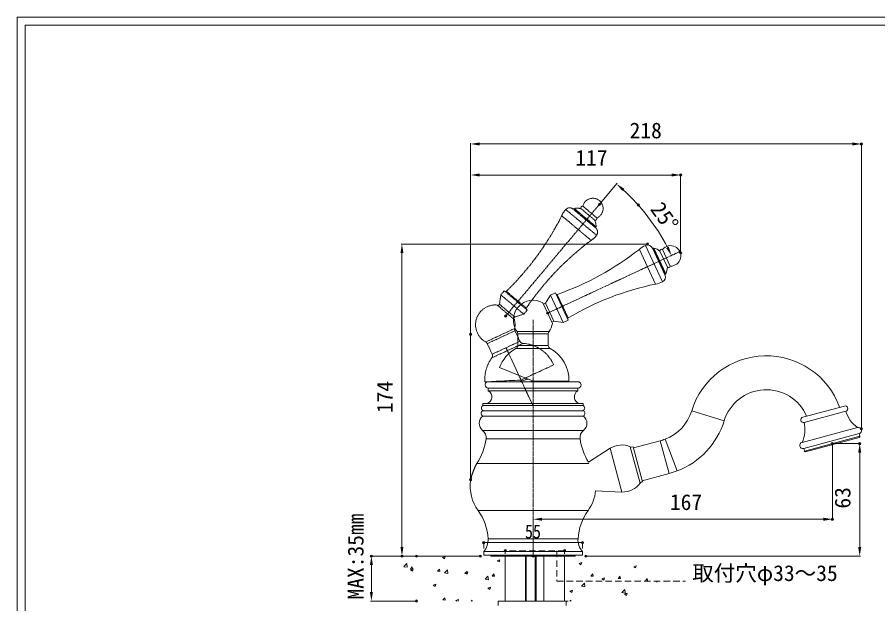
# Model space of a CAD drawing. Units: millimetres, scale not verified. Extents: x -426 to 426, y -295 to 295.
# Drawn here: x -425.8 to 53.4, y -32.1 to 294.6 of the extents above; entities that cross this region are included whole.
import ezdxf
from ezdxf.enums import TextEntityAlignment as Align

# ---------------------------------------------------------------- set-up
doc = ezdxf.new("R2010")
doc.units = ezdxf.units.MM
doc.header["$LTSCALE"] = 3
doc.header["$PDMODE"] = 32
doc.header["$PDSIZE"] = 1.2
for name, pattern in [('DASHED1', [1.8, 1.2, -0.6]), ('USER1', [0.6, 0.375, -0.075, 0.075, -0.075]), ('USER2', [0.8, 0.45, -0.05, 0.1, -0.05, 0.1, -0.05])]:
    doc.linetypes.add(name, pattern=pattern)
doc.layers.add('0-0_0', color=7, linetype='Continuous', lineweight=18)
doc.layers.add('0-1_02___PRT_ALL_AXES', color=7, linetype='Continuous', lineweight=18)
doc.styles.add('ＭＳ ゴシック', font='')
doc.styles.get('ＭＳ ゴシック').set_extended_font_data('MS Gothic')

# ---------------------------------------------------------------- blocks, each defined once
blk = doc.blocks.new('X85')
at = {"layer": '0-0_0'}
for p, q in [((3574.999, -679.116), (3576.052, -679.826)), ((3575.004, -679.117), (3576.486, -678.548)), ((3576.052, -679.824), (3576.481, -678.545)), ((3605.423, -680.812), (3606.905, -680.243)), ((3606.471, -681.519), (3606.9, -680.24)), ((3553.483, -684.131), (3555.131, -682.413)), ((3553.484, -684.138), (3555.366, -684.43)), ((3555.366, -684.423), (3555.132, -682.413)), ((3557.088, -685.376), (3558.108, -684.16)), ((3558.339, -685.511), (3558.094, -684.184)), ((3605.418, -680.811), (3606.471, -681.521)), ((3557.077, -685.376), (3558.342, -685.487)), ((3557.214, -685.943), (3558.267, -686.653)), ((3557.219, -685.944), (3558.701, -685.375)), ((3558.267, -686.651), (3558.696, -685.372)), ((3572.259, -686.704), (3573.524, -686.815)), ((3572.27, -686.705), (3573.29, -685.489)), ((3573.521, -686.839), (3573.276, -685.512)), ((3576.073, -687.635), (3577.721, -685.917)), ((3576.074, -687.642), (3577.956, -687.934)), ((3577.956, -687.927), (3577.722, -685.917)), ((3587.441, -688.032), (3588.706, -688.143)), ((3587.452, -688.033), (3588.472, -686.817)), ((3587.633, -687.638), (3588.686, -688.348)), ((3587.639, -687.639), (3589.121, -687.07)), ((3588.703, -688.168), (3588.458, -686.841)), ((3588.686, -688.346), (3589.115, -687.067)), ((3598.663, -691.138), (3600.311, -689.42)), ((3600.546, -691.43), (3600.312, -689.42)), ((3602.623, -689.361), (3603.888, -689.471)), ((3602.634, -689.361), (3603.654, -688.145)), ((3603.885, -689.496), (3603.64, -688.169)), ((3569.849, -694.465), (3570.902, -695.175)), ((3569.854, -694.466), (3571.336, -693.897)), ((3570.901, -695.173), (3571.331, -693.894)), ((3598.664, -691.145), (3600.546, -691.437)), ((3600.268, -696.16), (3601.321, -696.87)), ((3600.273, -696.161), (3601.755, -695.593)), ((3601.321, -696.868), (3601.75, -695.589)), ((3575.196, -702.626), (3576.461, -702.736)), ((3575.207, -702.626), (3576.227, -701.41)), ((3576.458, -702.761), (3576.213, -701.434)), ((3582.483, -702.987), (3582.899, -703.267)), ((3582.488, -702.988), (3583.971, -702.419)), ((3583.68, -703.267), (3583.965, -702.416)), ((3590.965, -703.267), (3591.409, -702.738)), ((3591.488, -703.267), (3591.395, -702.762))]:
    blk.add_line(p, q, dxfattribs=at)
blk = doc.blocks.new('X86')
at = {"layer": '0-0_0'}
for p, q in [((3651.035, -682.46), (3652.088, -683.17)), ((3651.04, -682.462), (3652.522, -681.893)), ((3652.088, -683.168), (3652.517, -681.889)), ((3681.454, -684.155), (3682.507, -684.865)), ((3681.46, -684.157), (3682.942, -683.588)), ((3682.507, -684.864), (3682.936, -683.584)), ((3657.606, -689.378), (3658.871, -689.489)), ((3657.617, -689.379), (3658.638, -688.163)), ((3658.868, -689.515), (3658.623, -688.188)), ((3672.799, -690.707), (3673.82, -689.491)), ((3674.05, -690.843), (3673.805, -689.516)), ((3652.312, -695.044), (3653.96, -693.326)), ((3654.195, -695.336), (3653.961, -693.326)), ((3663.669, -690.982), (3664.722, -691.692)), ((3663.675, -690.984), (3665.157, -690.415)), ((3664.722, -691.69), (3665.151, -690.411)), ((3672.788, -690.706), (3674.053, -690.817)), ((3687.97, -692.035), (3689.235, -692.145)), ((3687.982, -692.035), (3689.002, -690.819)), ((3689.232, -692.171), (3688.987, -690.845)), ((3694.089, -692.677), (3694.189, -692.745)), ((3694.094, -692.679), (3694.534, -692.51)), ((3645.885, -697.809), (3646.938, -698.519)), ((3645.89, -697.811), (3647.372, -697.242)), ((3646.937, -698.517), (3647.367, -697.238)), ((3652.313, -695.051), (3654.195, -695.343)), ((3674.902, -698.548), (3676.55, -696.829)), ((3674.903, -698.555), (3676.785, -698.847)), ((3676.304, -699.504), (3677.357, -700.214)), ((3676.31, -699.506), (3677.792, -698.937)), ((3676.785, -698.84), (3676.551, -696.83)), ((3677.357, -700.213), (3677.786, -698.933)), ((3645.964, -703.267), (3646.393, -702.756)), ((3646.467, -703.267), (3646.378, -702.781))]:
    blk.add_line(p, q, dxfattribs=at)

msp = doc.modelspace()

# ---------------------------------------------------------------- linework, layer by layer
at = {"layer": '0-0_0'}
for p, q in [((-425.841, 294.617), (425.594, 294.617)), ((-425.841, -294.604), (-425.841, 294.617)), ((-421.34, 290.116), (421.093, 290.116)), ((-421.34, -290.102), (-421.34, 290.116)), ((-79.427, 165.308), (-70.418, 145.988)), ((-75.911, 167.522), (-66.462, 147.259)), ((-65.175, 151.163), (-72.093, 165.999)), ((-71.713, 165.972), (-72.015, 165.831)), ((-71.713, 165.972), (-64.951, 151.471)), ((-71.393, 166.007), (-64.718, 151.694)), ((-67.967, 164.309), (-63.817, 155.41)), ((-66.507, 165.178), (-62.213, 155.969)), ((-64.951, 151.471), (-65.253, 151.33)), ((-128.807, 139.735), (-131.681, 135.25)), ((-126.088, 141.003), (-128.807, 139.735)), ((-128.807, 139.735), (-121.749, 124.6)), ((-126.088, 141.003), (-119.03, 125.867)), ((-119.047, 127.068), (-125.179, 140.219)), ((-127.771, 124.026), (-133.117, 135.49)), ((-131.681, 135.25), (-132.768, 134.743)), ((-131.681, 135.25), (-127.032, 125.281)), ((-127.032, 125.281), (-128.119, 124.774)), ((-121.749, 124.6), (-127.032, 125.281)), ((-119.03, 125.867), (-121.749, 124.6)), ((-129.716, 119.469), (-147.485, 119.469)), ((-147.101, 118.29), (-147.101, 111.787)), ((-130.101, 118.29), (-147.101, 118.29)), ((-130.101, 111.787), (-147.101, 111.787)), ((-129.055, 110.03), (-148.146, 110.03)), ((-157.313, 99.515), (-138.601, 91.955)), ((-164.198, 91.433), (-113.003, 91.433)), ((-142.601, 92.537), (-142.601, 93.571)), ((-118.607, 91.955), (-138.601, 91.955)), ((-134.601, 91.955), (-134.601, 91.433)), ((-163.551, 88.06), (-163.551, 86.56)), ((-163.551, 88.06), (-113.651, 88.06)), ((-163.551, 86.56), (-113.651, 86.56)), ((-113.651, 88.06), (-113.651, 86.56)), ((-166.501, 79.41), (-166.501, 78.41)), ((-166.501, 79.41), (-110.701, 79.41)), ((-166.501, 78.41), (-110.701, 78.41)), ((-110.701, 79.41), (-110.701, 78.41)), ((34.735, 78.031), (11.553, 71.819)), ((-166.696, 75.41), (-110.506, 75.41)), ((-166.696, 72.41), (-110.506, 72.41)), ((-32.197, 69.796), (-50.255, 75.374)), ((35.511, 75.133), (12.329, 68.921)), ((-166.666, 64.46), (-110.535, 64.46)), ((42.093, 66.026), (11.183, 57.744)), ((42.998, 62.645), (12.089, 54.363)), ((42.998, 62.645), (43.387, 61.197)), ((-164.783, 59.793), (-112.418, 59.793)), ((-67.751, 58.689), (-82.723, 54.677)), ((-65.078, 59.554), (-67.751, 58.689)), ((-62.86, 40.433), (-67.751, 58.689)), ((-58.34, 41.896), (-65.078, 59.554)), ((12.477, 52.914), (43.387, 61.197)), ((13.089, 52.561), (43.033, 60.584)), ((-95.658, 54.471), (-107.766, 46.758)), ((-95.658, 54.471), (-89.136, 30.131)), ((-84.447, 55.317), (-79.005, 35.005)), ((-82.865, 55.208), (-77.689, 35.89)), ((12.089, 54.363), (12.477, 52.914)), ((-169.932, 45.959), (-170.139, 45.63)), ((-169.932, 45.959), (-107.474, 45.959)), ((-62.86, 40.433), (-77.831, 36.421)), ((-103.757, 30.717), (-103.759, 30.733)), ((-89.136, 30.131), (-103.752, 30.77)), ((-169.219, 19.808), (-107.983, 19.808)), ((-163.632, 4.117), (-113.569, 4.117)), ((-166.101, -3.09), (-166.101, -5.09)), ((-166.101, -3.09), (-111.101, -3.09)), ((-111.101, -3.09), (-111.101, -5.09)), ((-166.101, -5.09), (-111.101, -5.09)), ((-162.101, -5.09), (-162.101, -5.59)), ((-115.101, -5.59), (-162.101, -5.59)), ((-116.1, -5.09), (-161.1, -5.09)), ((-115.101, -5.09), (-115.101, -5.59)), ((-158.1, -30.59), (-158.1, -33.09)), ((-158.1, -30.59), (-119.1, -30.59)), ((-120.1, -30.59), (-120.1, -33.09))]:
    msp.add_line(p, q, dxfattribs=at)
at = {"layer": '0-0_0', "color": 4}
for p, q in [((-173.392, 37.517), (-173.392, 224.495)), ((-168.392, 223.995), (39.236, 223.995)), ((44.236, 65.789), (44.236, 224.495)), ((-173.392, 118.42), (-173.392, 207.213)), ((-168.392, 206.713), (-61.438, 206.713)), ((-56.438, 163.831), (-56.438, 207.213)), ((-101.313, 190.776), (-91.798, 202.117)), ((-75.355, 168.234), (-212.114, 168.234)), ((-211.614, 163.234), (-211.614, -0.59)), ((28.061, 56.573), (28.061, 14.454)), ((28.561, 57.073), (43.773, 57.073)), ((43.273, -0.59), (43.273, 52.073)), ((-138.6, -5.09), (-138.6, 15.454)), ((-133.6, 14.954), (23.061, 14.954)), ((-203.985, -5.59), (-229.115, -5.59)), ((-168.457, -5.59), (-212.114, -5.59)), ((-108.743, -5.59), (43.773, -5.59)), ((-228.615, -25.59), (-228.615, -10.59)), ((-203.985, -30.59), (-229.115, -30.59))]:
    msp.add_line(p, q, dxfattribs=at)
at = {"layer": '0-0_0', "color": 1, "linetype": 'USER1'}
for p, q in [((-153.829, 128.191), (-101.635, 190.393)), ((-130.457, 129.743), (-56.864, 164.06)), ((-138.6, -5.59), (-138.601, 125.955)), ((-138.676, 78.233), (-153.634, 110.488))]:
    msp.add_line(p, q, dxfattribs=at)
at = {"layer": '0-0_0', "color": 2, "linetype": 'USER2'}
for p, q in [((-120.372, 187.495), (-103.245, 173.123)), ((-103.728, 177.206), (-116.268, 187.728)), ((-115.912, 187.864), (-116.126, 187.609)), ((-115.912, 187.864), (-103.655, 177.58)), ((-115.637, 188.031), (-103.539, 177.88)), ((-111.814, 187.94), (-104.292, 181.628)), ((-110.859, 189.344), (-103.076, 182.813)), ((-122.624, 184.002), (-106.293, 170.3)), ((-103.655, 177.58), (-103.87, 177.325)), ((-156.569, 139.956), (-157.278, 134.677)), ((-154.64, 142.254), (-156.569, 139.956)), ((-156.569, 139.956), (-143.776, 129.222)), ((-154.64, 142.254), (-141.847, 131.52)), ((-142.37, 132.601), (-153.485, 141.928)), ((-148.991, 126.157), (-158.681, 134.288)), ((-157.278, 134.677), (-158.049, 133.758)), ((-157.278, 134.677), (-148.851, 127.607)), ((-141.847, 131.52), (-143.776, 129.222)), ((-148.851, 127.607), (-149.623, 126.687)), ((-143.776, 129.222), (-148.851, 127.607)), ((-148.828, 121.205), (-164.932, 113.695)), ((-148.678, 119.974), (-164.085, 112.789)), ((-164.085, 112.789), (-161.337, 106.896)), ((-144.24, 112.929), (-161.542, 104.861)), ((-145.93, 114.08), (-161.337, 106.896)), ((-127.132, 100.963), (-145.252, 92.514)), ((-165.406, 91.458), (-145.252, 92.514))]:
    msp.add_line(p, q, dxfattribs=at)
at = {"layer": '0-0_0', "color": 4, "lineweight": 9}
for p, q in [((-166.101, 1.962), (-111.101, 1.962)), ((-166.101, 1.962), (-166.101, -1.362)), ((-111.101, 1.962), (-111.101, -1.362))]:
    msp.add_line(p, q, dxfattribs=at)
at = {"layer": '0-0_0', "color": 4, "linetype": 'DASHED1', "lineweight": 9}
for p, q in [((-154.05, -2.551), (-154.05, -4.373)), ((-121.05, -2.551), (-154.05, -2.551)), ((-121.05, -2.551), (-121.05, -4.373))]:
    msp.add_line(p, q, dxfattribs=at)
at = {"layer": '0-0_0', "lineweight": 15}
msp.add_line((-154.05, -30.59), (-154.05, -5.59), dxfattribs=at)
at = {"layer": '0-0_0', "color": 2}
for p, q in [((-142.35, -5.59), (-142.35, -30.59)), ((-137.35, -5.59), (-137.35, -30.59))]:
    msp.add_line(p, q, dxfattribs=at)
at = {"layer": '0-0_0', "color": 2, "linetype": 'USER2'}
msp.add_lwpolyline([(-148.678, 119.974), (-145.93, 114.08), (-148.678, 119.974)], dxfattribs=at)
at = {"layer": '0-0_0'}
for points in [[(-130.101, 118.29), (-130.101, 111.787), (-130.101, 118.29)], [(-140.939, 92.899), (-141.693, 92.741), (-142.543, 92.551), (-143.312, 92.366), (-143.995, 92.184), (-144.588, 92.005), (-145.091, 91.828), (-145.512, 91.65), (-145.864, 91.461), (-145.903, 91.433)], [(-140.768, 91.433), (-140.699, 91.447), (-139.813, 91.628)], [(-139.813, 91.628), (-138.584, 91.873), (-138.169, 91.955)], [(-173.392, 36.517), (-173.353, 36.716), (-173.313, 36.914), (-173.271, 37.112), (-173.228, 37.309), (-173.183, 37.507), (-173.137, 37.704), (-173.09, 37.9), (-173.041, 38.097), (-172.991, 38.293), (-172.94, 38.488), (-172.887, 38.684), (-172.834, 38.878), (-172.778, 39.073), (-172.722, 39.267), (-172.664, 39.461), (-172.606, 39.655), (-172.546, 39.848), (-172.484, 40.041), (-172.422, 40.233), (-172.358, 40.425), (-172.293, 40.617), (-172.227, 40.808), (-172.16, 40.999), (-172.092, 41.19), (-172.023, 41.38), (-171.952, 41.569), (-171.881, 41.759), (-171.808, 41.947), (-171.734, 42.136), (-171.66, 42.324), (-171.584, 42.511), (-171.507, 42.698), (-171.429, 42.885), (-171.35, 43.071), (-171.27, 43.257), (-171.189, 43.442), (-171.107, 43.627), (-171.023, 43.812), (-170.939, 43.996)], [(-170.939, 43.996), (-170.854, 44.179), (-170.768, 44.362), (-170.681, 44.545), (-170.593, 44.727), (-170.504, 44.908), (-170.414, 45.089), (-170.323, 45.27), (-170.232, 45.45), (-170.139, 45.63)]]:
    msp.add_lwpolyline(points, dxfattribs=at)
at = {"layer": '0-0_0', "color": 4, "linetype": 'DASHED1', "lineweight": 9}
msp.add_lwpolyline([(-125.34, -2.591), (-125.34, -19.547), (-53.753, -19.547)], dxfattribs=at)
at = {"layer": '0-0_0', "color": 4}
msp.add_arc((-166.712, 112.837), 116.046, 27.46885, 47.53115, dxfattribs=at)
at = {"layer": '0-0_0', "color": 2, "linetype": 'USER2'}
for centre, radius, start, end in [((-105.306, 188.059), 5.7, 293.03114, 166.96886), ((-112.248, 179.786), 11.2, 136.50419, 157.8832), ((-118.196, 185.43), 3, 50, 136.50419), ((-115.529, 187.543), 0.5, 102.4612, 140), ((-113.911, 180.22), 8, 74.8081, 102.4612), ((-111.09, 188.474), 0.9, 75.09961, 216.42676), ((-264.148, 255.455), 158.539, 314.2681, 333.21195), ((-103.892, 182.434), 0.9, 243.57324, 24.90039), ((-111.532, 178.223), 8, 357.5388, 25.1919), ((-104.038, 177.901), 0.5, 320, 357.5388), ((-112.248, 179.786), 11.2, 302.1168, 323.49581), ((-105.656, 174.908), 3, 323.49581, 50), ((-11.351, 43.333), 158.539, 126.78805, 145.7319), ((-151.748, 139.828), 2.725, 129.59686, 139.99714), ((-159.621, 123.328), 11, 85.0968, 241.12893), ((-144.739, 133.946), 2.725, 320.00286, 330.40314), ((-159.621, 123.328), 11, 348.87107, 14.9032), ((-159.621, 123.328), 11, 348.87107, 14.9032), ((-146.866, 120.819), 2, 168.87107, 205), ((-165.898, 111.944), 2, 25, 61.12893), ((-144.118, 114.926), 2, 205, 266.49257), ((-145.463, 92.967), 20, 23.56746, 86.49257), ((-145.463, 92.967), 20, 23.56746, 86.49257), ((-163.15, 106.051), 2, 323.50743, 25), ((-145.463, 92.967), 20, 143.50743, 184.32821)]:
    msp.add_arc(centre, radius, start, end, dxfattribs=at)
at = {"layer": '0-0_0'}
for centre, radius, start, end in [((-74.812, 164.731), 3, 25, 111.50419), ((-177.495, 289.877), 158.539, 289.2681, 308.21195), ((-71.806, 157.102), 11.2, 111.50419, 132.8832), ((-71.501, 165.519), 0.5, 77.4612, 115), ((-73.13, 158.198), 8, 49.8081, 77.4612), ((-67.085, 164.487), 0.9, 50.09961, 191.42676), ((-62.018, 161.666), 5.7, 268.03114, 141.96886), ((-71.817, 155.383), 8, 332.5388, 0.1919), ((-63.113, 155.971), 0.9, 218.57324, 359.90039), ((-67.894, 149.895), 3, 298.49581, 25), ((-65.162, 151.924), 0.5, 295, 332.5388), ((-38.03, -9.208), 158.539, 101.78805, 120.7319), ((-71.806, 157.102), 11.2, 277.1168, 298.49581), ((-124.492, 137.581), 2.725, 104.59686, 114.99714), ((-138.601, 125.955), 11, 60.0968, 216.12893), ((-120.625, 129.289), 2.725, 295.00286, 305.40314), ((-138.601, 125.955), 11, 323.87107, 349.9032), ((-138.601, 125.955), 11, 323.87107, 349.9032), ((-149.101, 118.29), 2, 0, 36.12893), ((-128.101, 118.29), 2, 143.87107, 180), ((-149.101, 111.787), 2, 298.50743, 0), ((-128.101, 111.787), 2, 180, 241.49257), ((-138.601, 92.455), 20, 118.50743, 159.32821), ((-138.601, 92.455), 20, 358.56746, 61.49257), ((-138.601, 92.455), 20, 358.56746, 61.49257), ((-8.74, 62.551), 43.45, 19.89385, 162.83613), ((-163.551, 89.807), 1.75, 111.72392, 179.90535), ((-113.651, 89.807), 1.75, 0.09465, 68.27608), ((-163.551, 89.81), 1.75, 180, 270), ((-165.491, 83.177), 3.9, 285.00921, 60.1695), ((-111.711, 83.177), 3.9, 119.8305, 254.99079), ((-113.651, 89.81), 1.75, 270, 0), ((-8.74, 62.551), 24.55, 23.67602, 162.83613), ((-165.751, 76.91), 1.6, 110.36413, 249.63587), ((-111.451, 76.91), 1.6, 290.36413, 69.63587), ((35.123, 76.582), 1.5, 285, 105), ((-163.601, 68.41), 5, 126.8699, 232.18551), ((-165.701, 73.91), 1.8, 123.55731, 236.44269), ((-113.601, 68.41), 5, 307.81449, 53.1301), ((-111.501, 73.91), 1.8, 303.55731, 56.44269), ((-73.903, 82.678), 24.75, 290.88809, 342.83613), ((52.406, 80.411), 17.7, 197.34845, 234.36046), ((-73.903, 82.678), 43.65, 290.88809, 342.83613), ((11.941, 70.37), 1.5, 105, 285), ((-4.941, 65.045), 17.7, 335.63954, 12.65155), ((-169.732, 60.51), 5, 351.75812, 52.18551), ((-107.47, 60.51), 5, 127.81449, 188.24188), ((42.545, 64.336), 1.75, 285, 105), ((-199.422, 64.81), 35, 327.41139, 351.75812), ((-77.779, 64.81), 35, 188.24188, 211.04857), ((-74.83, 85.107), 27.35, 285, 290.88809), ((11.636, 56.054), 1.75, 105, 285), ((42.904, 61.067), 0.5, 285, 15), ((-89.264, 44.435), 11.9, 66.12313, 122.5), ((-83.507, 57.44), 2.323, 246.12313, 286.0396), ((12.96, 53.044), 0.5, 195, 285), ((-150.301, 33.41), 23.3, 147.41139, 148.36701), ((-74.83, 85.107), 46.25, 285, 290.88809), ((-150.301, 33.41), 23.3, 172.33552, 215.71527), ((-88.617, 42.02), 11.9, 267.5, 323.87687), ((-77.129, 33.636), 2.323, 103.9604, 143.87687), ((-126.901, 33.41), 23.3, 324.28473, 353.36252), ((-193.576, 2.295), 30, 3.4808, 35.71527), ((-83.625, 2.295), 30, 144.28473, 176.5192), ((-173.613, 3.51), 10, 318.70013, 3.4808), ((-103.588, 3.51), 10, 176.5192, 221.29987)]:
    msp.add_arc(centre, radius, start, end, dxfattribs=at)
for p in [(44.236, 223.995), (-56.438, 206.713), (-101.635, 190.393), (-80.023, 189.984), (-74.855, 168.234), (-56.864, 164.06), (-56.438, 163.331), (-130.457, 129.743), (-153.829, 128.191), (-173.392, 117.92), (44.236, 65.289), (28.061, 57.073), (43.273, 57.073), (-173.392, 37.017), (28.061, 14.954), (-228.615, -5.59), (-211.614, -5.59), (-203.485, -5.59), (-167.957, -5.59), (-138.6, -5.59), (-109.243, -5.59), (-203.485, -30.59)]:
    msp.add_point(p, dxfattribs=at)
at = {"layer": '0-0_0', "color": 6}
for p in [(-166.101, 1.962), (-111.101, 1.962), (-154.05, -2.551), (-121.05, -2.551)]:
    msp.add_point(p, dxfattribs=at)
at = {"layer": '0-0_0', "color": 4}
for points in [[(-168.392, 224.828), (-168.392, 223.161), (-173.392, 223.995)], [(39.236, 224.828), (39.236, 223.161), (44.236, 223.995)], [(-168.392, 207.547), (-168.392, 205.88), (-173.392, 206.713)], [(-61.438, 207.547), (-61.438, 205.88), (-56.438, 206.713)], [(-88.908, 197.811), (-87.81, 199.065), (-92.119, 201.734)], [(-212.448, 163.234), (-210.781, 163.234), (-211.614, 168.234)], [(-63.001, 166.733), (-64.496, 165.997), (-61.538, 161.88)], [(42.439, 52.073), (44.106, 52.073), (43.273, 57.073)], [(-133.6, 15.787), (-133.6, 14.12), (-138.6, 14.954)], [(23.061, 15.787), (23.061, 14.12), (28.061, 14.954)], [(-212.448, -0.59), (-210.781, -0.59), (-211.614, -5.59)], [(42.439, -0.59), (44.106, -0.59), (43.273, -5.59)], [(-229.449, -10.59), (-227.782, -10.59), (-228.615, -5.59)], [(-229.449, -25.59), (-227.782, -25.59), (-228.615, -30.59)]]:
    msp.add_solid(points, dxfattribs=at)
at = {"layer": '0-1_02___PRT_ALL_AXES'}
for p, q in [((-117.6, -5.59), (-159.6, -5.59)), ((-142.85, -5.59), (-142.85, -30.59)), ((-136.85, -5.59), (-136.85, -30.59)), ((-132.65, -30.59), (-132.65, -5.59)), ((-121.05, -30.59), (-121.05, -5.59))]:
    msp.add_line(p, q, dxfattribs=at)

# ---------------------------------------------------------------- block references
at = {"layer": '0-0_0'}
for name in ['X85', 'X86']:
    msp.add_blockref(name, (-3764.009, 672.677), dxfattribs=at)

# ---------------------------------------------------------------- texts
at = {"layer": '0-0_0', "style": 'ＭＳ ゴシック'}
for s, p in [('218', (-84.856, 224.495)), ('117', (-115.107, 209.213)), ('167', (-62.412, 17.454)), ('取付穴φ33～35', (-50.007, -22.094))]:
    msp.add_text(s, height=8.798, dxfattribs=at).set_placement(p, align=Align.BOTTOM_LEFT)
for s, rotation, p in [('25°', 305.789, (-75.849, 186.093)), ('174', 90, (-214.114, 74.036)), ('63', 90, (40.773, 20.884)), ('MAX:35㎜', 90, (-230.36, -29.761))]:
    msp.add_text(s, height=8.798, rotation=rotation, dxfattribs=at).set_placement(p, align=Align.BOTTOM_LEFT)
at = {"layer": '0-0_0', "style": 'ＭＳ ゴシック', "width": 0.85}
msp.add_text('55', height=7.698, dxfattribs=at).set_placement((-143.101, 1.962), align=Align.BOTTOM_LEFT)

doc.saveas('drawing.dxf')
